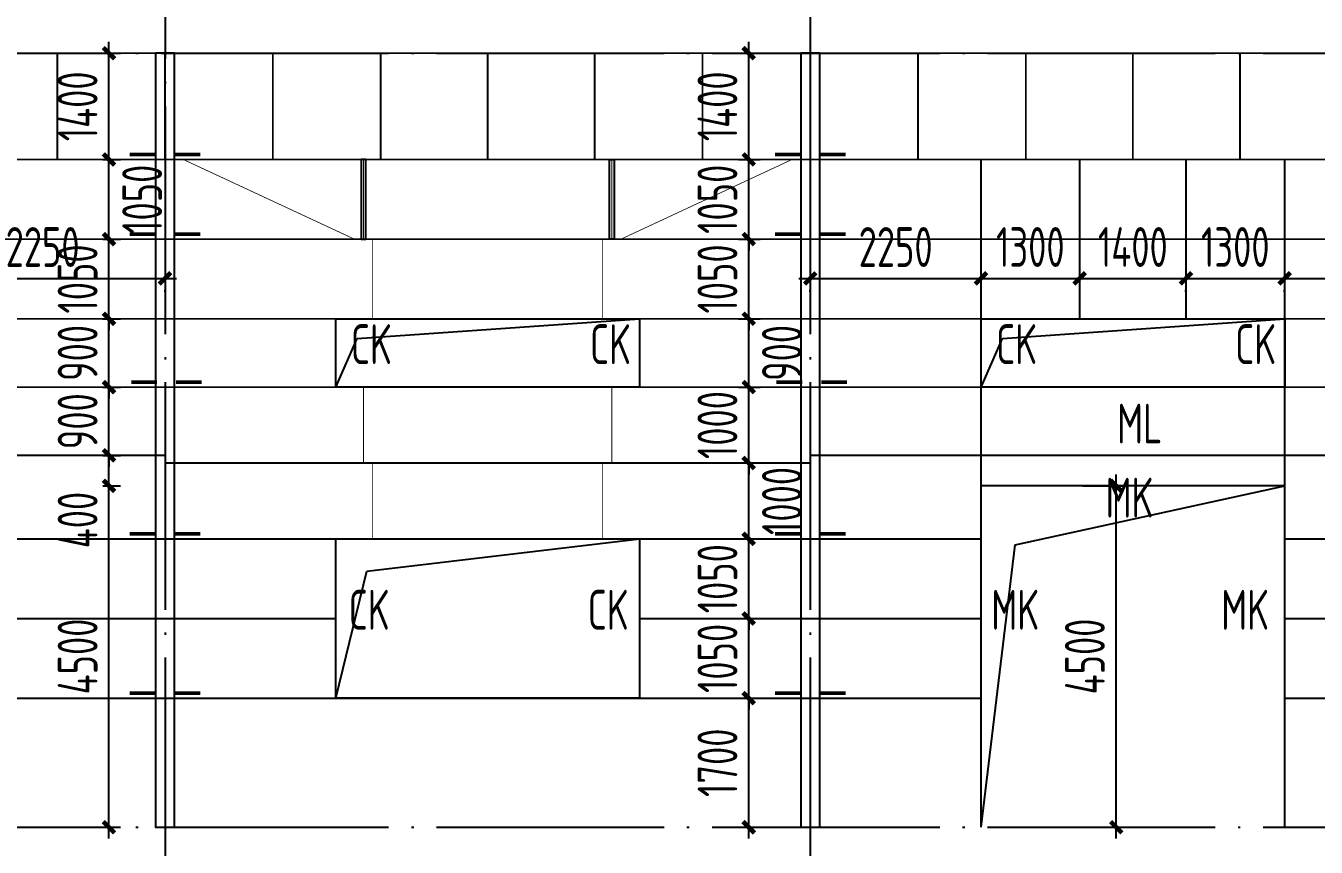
# Model space of a CAD drawing. Extents: x 753177 to 2169292, y -530934 to -273477.
# Drawn here: x 1768160 to 1785160, y -427020 to -416196 of the extents above; entities that cross this region are included whole.
import ezdxf
from ezdxf.enums import TextEntityAlignment as Align

# ---------------------------------------------------------------- set-up
doc = ezdxf.new("R2010")
doc.units = 0
doc.header["$LTSCALE"] = 1500
doc.header["$MEASUREMENT"] = 0
doc.linetypes.add('DOTE', pattern=[2.42, 2, -0.2, 0.02, -0.2])
doc.layers.get('Defpoints').update_dxf_attribs({"color": 252})
for name, color, linetype in [('AXIS', 3, 'Continuous'), ('BOLT', 252, 'Continuous'), ('DIM', 3, 'Continuous'), ('THIN', 7, 'Continuous'), ('WINDOW', 4, 'Continuous')]:
    doc.layers.add(name, color=color, linetype=linetype)
doc.styles.add('TSSD_Dimension', font='Tssdeng.shx', dxfattribs={"width": 0.7, "bigfont": 'hztxt.shx'})
doc.styles.add('TSSD_Label', font='Tssdeng.shx', dxfattribs={"width": 0.7, "bigfont": 'hztxt.shx'})
doc.dimstyles.new('TSSD_150_150', dxfattribs={"dimtxt": 525, "dimasz": 150, "dimexe": 150, "dimexo": 375, "dimgap": 150, "dimtad": 1, "dimdec": 0, "dimzin": 0, "dimdsep": 46, "dimtxsty": 'TSSD_Dimension', "dimblk": 'ARCHTICK', "dimblk1": 'ARCHTICK', "dimblk2": 'ARCHTICK', "dimcen": 0, "dimdle": 150, "dimclrt": 7, "dimadec": 0, "dimazin": 0, "dimtfac": 1, "dimtdec": 0, "dimtix": 1, "dimtmove": 2, "dimatfit": 3, "dimfxl": 0, "dimtolj": 1, "dimtzin": 0, "dimarcsym": 0})

# ---------------------------------------------------------------- blocks, each defined once
blk = doc.blocks.new('_ArchTick')
at = {"color": 0, "linetype": 'ByBlock', "const_width": 0.4}
blk.add_lwpolyline([(-0.5, -0.5), (0.5, 0.5)], dxfattribs=at)
blk = doc.blocks.new('*D793')
at = {"layer": 'Defpoints', "color": 0, "transparency": 16777216}
for p in [(1710495, -426757), (1820995, -426757), (1820995, -433030)]:
    blk.add_point(p, dxfattribs=at)
at = {"layer": 'DIM', "color": 0, "lineweight": -2, "transparency": 16777216}
for p, q in [((1710495, -427132), (1710495, -433180)), ((1820995, -427132), (1820995, -433180)), ((1710345, -433030), (1821145, -433030))]:
    blk.add_line(p, q, dxfattribs=at)
at = {"layer": 'DIM', "color": 0, "lineweight": -2, "transparency": 16777216, "xscale": 150, "yscale": 150, "zscale": 150, "rotation": 180}
blk.add_blockref('_ArchTick', (1710495, -433030), dxfattribs=at)
at = {"layer": 'DIM', "color": 0, "lineweight": -2, "transparency": 16777216, "xscale": 150, "yscale": 150, "zscale": 150}
blk.add_blockref('_ArchTick', (1820995, -433030), dxfattribs=at)
at = {"layer": 'DIM', "color": 7, "transparency": 16777216, "insert": (1765745, -432618), "char_height": 525, "attachment_point": 5, "style": 'TSSD_Dimension'}
blk.add_mtext('\\A1;110500', dxfattribs=at)
blk = doc.blocks.new('*D846')
at = {"layer": 'Defpoints', "color": 0, "transparency": 16777216}
for p in [(1768802, -422257), (1769256, -422257), (1768802, -426757)]:
    blk.add_point(p, dxfattribs=at)
at = {"layer": 'DIM', "color": 0, "lineweight": -2, "transparency": 16777216}
for p, q in [((1769256, -426907), (1769256, -422107)), ((1769177, -422257), (1769406, -422257)), ((1769177, -426757), (1769406, -426757))]:
    blk.add_line(p, q, dxfattribs=at)
at = {"layer": 'DIM', "color": 0, "lineweight": -2, "transparency": 16777216, "xscale": 150, "yscale": 150, "zscale": 150}
for p, rotation in [((1769256, -422257), 90), ((1769256, -426757), 270)]:
    blk.add_blockref('_ArchTick', p, dxfattribs=dict(at, rotation=rotation))
at = {"layer": 'DIM', "color": 7, "transparency": 16777216, "insert": (1768843, -424507), "char_height": 525, "attachment_point": 5, "rotation": 90, "style": 'TSSD_Dimension'}
blk.add_mtext('\\A1;4500', dxfattribs=at)
blk = doc.blocks.new('*D847')
at = {"layer": 'Defpoints', "color": 0, "transparency": 16777216}
for p in [(1768802, -421857), (1769256, -421857), (1768802, -422257)]:
    blk.add_point(p, dxfattribs=at)
at = {"layer": 'DIM', "color": 0, "lineweight": -2, "transparency": 16777216}
for p, q in [((1769256, -422407), (1769256, -421707)), ((1769177, -421857), (1769406, -421857)), ((1769177, -422257), (1769406, -422257))]:
    blk.add_line(p, q, dxfattribs=at)
at = {"layer": 'DIM', "color": 0, "lineweight": -2, "transparency": 16777216, "xscale": 150, "yscale": 150, "zscale": 150}
for p, rotation in [((1769256, -421857), 90), ((1769256, -422257), 270)]:
    blk.add_blockref('_ArchTick', p, dxfattribs=dict(at, rotation=rotation))
at = {"layer": 'DIM', "color": 7, "transparency": 16777216, "insert": (1768843, -422709), "char_height": 525, "attachment_point": 5, "rotation": 90, "style": 'TSSD_Dimension'}
blk.add_mtext('\\A1;400', dxfattribs=at)
blk = doc.blocks.new('*D848')
at = {"layer": 'Defpoints', "color": 0, "transparency": 16777216}
for p in [(1768802, -420957), (1769256, -420957), (1768802, -421857)]:
    blk.add_point(p, dxfattribs=at)
at = {"layer": 'DIM', "color": 0, "lineweight": -2, "transparency": 16777216}
for p, q in [((1769256, -420957), (1769256, -420807)), ((1769177, -420957), (1769406, -420957)), ((1769256, -421857), (1769256, -420957)), ((1769177, -421857), (1769406, -421857)), ((1769256, -421857), (1769256, -422007))]:
    blk.add_line(p, q, dxfattribs=at)
at = {"layer": 'DIM', "color": 0, "lineweight": -2, "transparency": 16777216, "xscale": 150, "yscale": 150, "zscale": 150}
for p, rotation in [((1769256, -420957), 270), ((1769256, -421857), 90)]:
    blk.add_blockref('_ArchTick', p, dxfattribs=dict(at, rotation=rotation))
at = {"layer": 'DIM', "color": 7, "transparency": 16777216, "insert": (1768843, -421407), "char_height": 525, "attachment_point": 5, "rotation": 90, "style": 'TSSD_Dimension'}
blk.add_mtext('\\A1;900', dxfattribs=at)
blk = doc.blocks.new('*D849')
at = {"layer": 'Defpoints', "color": 0, "transparency": 16777216}
for p in [(1768802, -420057), (1769256, -420057), (1768802, -420957)]:
    blk.add_point(p, dxfattribs=at)
at = {"layer": 'DIM', "color": 0, "lineweight": -2, "transparency": 16777216}
for p, q in [((1769177, -420057), (1769406, -420057)), ((1769256, -420057), (1769256, -419907)), ((1769256, -420957), (1769256, -420057)), ((1769177, -420957), (1769406, -420957)), ((1769256, -420957), (1769256, -421107))]:
    blk.add_line(p, q, dxfattribs=at)
at = {"layer": 'DIM', "color": 0, "lineweight": -2, "transparency": 16777216, "xscale": 150, "yscale": 150, "zscale": 150}
for p, rotation in [((1769256, -420057), 270), ((1769256, -420957), 90)]:
    blk.add_blockref('_ArchTick', p, dxfattribs=dict(at, rotation=rotation))
at = {"layer": 'DIM', "color": 7, "transparency": 16777216, "insert": (1768843, -420507), "char_height": 525, "attachment_point": 5, "rotation": 90, "style": 'TSSD_Dimension'}
blk.add_mtext('\\A1;900', dxfattribs=at)
blk = doc.blocks.new('*D850')
at = {"layer": 'Defpoints', "color": 0, "transparency": 16777216}
for p in [(1768802, -419007), (1769256, -419007), (1768802, -420057)]:
    blk.add_point(p, dxfattribs=at)
at = {"layer": 'DIM', "color": 0, "lineweight": -2, "transparency": 16777216}
for p, q in [((1769256, -419007), (1769256, -418857)), ((1769177, -419007), (1769406, -419007)), ((1769256, -420057), (1769256, -419007)), ((1769177, -420057), (1769406, -420057)), ((1769256, -420057), (1769256, -420207))]:
    blk.add_line(p, q, dxfattribs=at)
at = {"layer": 'DIM', "color": 0, "lineweight": -2, "transparency": 16777216, "xscale": 150, "yscale": 150, "zscale": 150}
for p, rotation in [((1769256, -419007), 270), ((1769256, -420057), 90)]:
    blk.add_blockref('_ArchTick', p, dxfattribs=dict(at, rotation=rotation))
at = {"layer": 'DIM', "color": 7, "transparency": 16777216, "insert": (1768843, -419532), "char_height": 525, "attachment_point": 5, "rotation": 90, "style": 'TSSD_Dimension'}
blk.add_mtext('\\A1;1050', dxfattribs=at)
blk = doc.blocks.new('*D851')
at = {"layer": 'Defpoints', "color": 0, "transparency": 16777216}
for p in [(1768802, -417957), (1769256, -417957), (1768802, -419007)]:
    blk.add_point(p, dxfattribs=at)
at = {"layer": 'DIM', "color": 0, "lineweight": -2, "transparency": 16777216}
for p, q in [((1769256, -419157), (1769256, -417807)), ((1769177, -417957), (1769406, -417957)), ((1769177, -419007), (1769406, -419007))]:
    blk.add_line(p, q, dxfattribs=at)
at = {"layer": 'DIM', "color": 0, "lineweight": -2, "transparency": 16777216, "xscale": 150, "yscale": 150, "zscale": 150}
for p, rotation in [((1769256, -417957), 90), ((1769256, -419007), 270)]:
    blk.add_blockref('_ArchTick', p, dxfattribs=dict(at, rotation=rotation))
at = {"layer": 'DIM', "color": 7, "transparency": 16777216, "insert": (1769693, -418482), "char_height": 525, "attachment_point": 5, "rotation": 90, "style": 'TSSD_Dimension'}
blk.add_mtext('\\A1;1050', dxfattribs=at)
blk = doc.blocks.new('*D852')
at = {"layer": 'Defpoints', "color": 0, "transparency": 16777216}
for p in [(1768802, -416557), (1769256, -416557), (1768802, -417957)]:
    blk.add_point(p, dxfattribs=at)
at = {"layer": 'DIM', "color": 0, "lineweight": -2, "transparency": 16777216}
for p, q in [((1769256, -418107), (1769256, -416407)), ((1769177, -416557), (1769406, -416557)), ((1769177, -417957), (1769406, -417957))]:
    blk.add_line(p, q, dxfattribs=at)
at = {"layer": 'DIM', "color": 0, "lineweight": -2, "transparency": 16777216, "xscale": 150, "yscale": 150, "zscale": 150}
for p, rotation in [((1769256, -416557), 90), ((1769256, -417957), 270)]:
    blk.add_blockref('_ArchTick', p, dxfattribs=dict(at, rotation=rotation))
at = {"layer": 'DIM', "color": 7, "transparency": 16777216, "insert": (1768843, -417257), "char_height": 525, "attachment_point": 5, "rotation": 90, "style": 'TSSD_Dimension'}
blk.add_mtext('\\A1;1400', dxfattribs=at)
blk = doc.blocks.new('*D853')
at = {"layer": 'Defpoints', "color": 0, "transparency": 16777216}
for p in [(1777175, -425057), (1777684, -425057), (1777175, -426757)]:
    blk.add_point(p, dxfattribs=at)
at = {"layer": 'DIM', "color": 0, "lineweight": -2, "transparency": 16777216}
for p, q in [((1777684, -426907), (1777684, -424907)), ((1777550, -425057), (1777834, -425057)), ((1777550, -426757), (1777834, -426757))]:
    blk.add_line(p, q, dxfattribs=at)
at = {"layer": 'DIM', "color": 0, "lineweight": -2, "transparency": 16777216, "xscale": 150, "yscale": 150, "zscale": 150}
for p, rotation in [((1777684, -425057), 90), ((1777684, -426757), 270)]:
    blk.add_blockref('_ArchTick', p, dxfattribs=dict(at, rotation=rotation))
at = {"layer": 'DIM', "color": 7, "transparency": 16777216, "insert": (1777272, -425907), "char_height": 525, "attachment_point": 5, "rotation": 90, "style": 'TSSD_Dimension'}
blk.add_mtext('\\A1;1700', dxfattribs=at)
blk = doc.blocks.new('*D854')
at = {"layer": 'Defpoints', "color": 0, "transparency": 16777216}
for p in [(1777175, -424007), (1777684, -424007), (1777175, -425057)]:
    blk.add_point(p, dxfattribs=at)
at = {"layer": 'DIM', "color": 0, "lineweight": -2, "transparency": 16777216}
for p, q in [((1777684, -424007), (1777684, -423857)), ((1777550, -424007), (1777834, -424007)), ((1777684, -425057), (1777684, -424007)), ((1777550, -425057), (1777834, -425057)), ((1777684, -425057), (1777684, -425207))]:
    blk.add_line(p, q, dxfattribs=at)
at = {"layer": 'DIM', "color": 0, "lineweight": -2, "transparency": 16777216, "xscale": 150, "yscale": 150, "zscale": 150}
for p, rotation in [((1777684, -424007), 270), ((1777684, -425057), 90)]:
    blk.add_blockref('_ArchTick', p, dxfattribs=dict(at, rotation=rotation))
at = {"layer": 'DIM', "color": 7, "transparency": 16777216, "insert": (1777272, -424532), "char_height": 525, "attachment_point": 5, "rotation": 90, "style": 'TSSD_Dimension'}
blk.add_mtext('\\A1;1050', dxfattribs=at)
blk = doc.blocks.new('*D855')
at = {"layer": 'Defpoints', "color": 0, "transparency": 16777216}
for p in [(1777175, -422957), (1777684, -422957), (1777175, -424007)]:
    blk.add_point(p, dxfattribs=at)
at = {"layer": 'DIM', "color": 0, "lineweight": -2, "transparency": 16777216}
for p, q in [((1777550, -422957), (1777834, -422957)), ((1777684, -422957), (1777684, -422807)), ((1777684, -424007), (1777684, -422957)), ((1777550, -424007), (1777834, -424007)), ((1777684, -424007), (1777684, -424157))]:
    blk.add_line(p, q, dxfattribs=at)
at = {"layer": 'DIM', "color": 0, "lineweight": -2, "transparency": 16777216, "xscale": 150, "yscale": 150, "zscale": 150}
for p, rotation in [((1777684, -422957), 270), ((1777684, -424007), 90)]:
    blk.add_blockref('_ArchTick', p, dxfattribs=dict(at, rotation=rotation))
at = {"layer": 'DIM', "color": 7, "transparency": 16777216, "insert": (1777272, -423482), "char_height": 525, "attachment_point": 5, "rotation": 90, "style": 'TSSD_Dimension'}
blk.add_mtext('\\A1;1050', dxfattribs=at)
blk = doc.blocks.new('*D856')
at = {"layer": 'Defpoints', "color": 0, "transparency": 16777216}
for p in [(1777175, -421957), (1777684, -421957), (1777175, -422957)]:
    blk.add_point(p, dxfattribs=at)
at = {"layer": 'DIM', "color": 0, "lineweight": -2, "transparency": 16777216}
for p, q in [((1777684, -423107), (1777684, -421807)), ((1777550, -421957), (1777834, -421957)), ((1777550, -422957), (1777834, -422957))]:
    blk.add_line(p, q, dxfattribs=at)
at = {"layer": 'DIM', "color": 0, "lineweight": -2, "transparency": 16777216, "xscale": 150, "yscale": 150, "zscale": 150}
for p, rotation in [((1777684, -421957), 90), ((1777684, -422957), 270)]:
    blk.add_blockref('_ArchTick', p, dxfattribs=dict(at, rotation=rotation))
at = {"layer": 'DIM', "color": 7, "transparency": 16777216, "insert": (1778122, -422457), "char_height": 525, "attachment_point": 5, "rotation": 90, "style": 'TSSD_Dimension'}
blk.add_mtext('\\A1;1000', dxfattribs=at)
blk = doc.blocks.new('*D857')
at = {"layer": 'Defpoints', "color": 0, "transparency": 16777216}
for p in [(1777175, -420957), (1777684, -420957), (1777175, -421957)]:
    blk.add_point(p, dxfattribs=at)
at = {"layer": 'DIM', "color": 0, "lineweight": -2, "transparency": 16777216}
for p, q in [((1777684, -420957), (1777684, -420807)), ((1777550, -420957), (1777834, -420957)), ((1777684, -421957), (1777684, -420957)), ((1777550, -421957), (1777834, -421957)), ((1777684, -421957), (1777684, -422107))]:
    blk.add_line(p, q, dxfattribs=at)
at = {"layer": 'DIM', "color": 0, "lineweight": -2, "transparency": 16777216, "xscale": 150, "yscale": 150, "zscale": 150}
for p, rotation in [((1777684, -420957), 270), ((1777684, -421957), 90)]:
    blk.add_blockref('_ArchTick', p, dxfattribs=dict(at, rotation=rotation))
at = {"layer": 'DIM', "color": 7, "transparency": 16777216, "insert": (1777272, -421457), "char_height": 525, "attachment_point": 5, "rotation": 90, "style": 'TSSD_Dimension'}
blk.add_mtext('\\A1;1000', dxfattribs=at)
blk = doc.blocks.new('*D858')
at = {"layer": 'Defpoints', "color": 0, "transparency": 16777216}
for p in [(1777175, -420057), (1777684, -420057), (1777175, -420957)]:
    blk.add_point(p, dxfattribs=at)
at = {"layer": 'DIM', "color": 0, "lineweight": -2, "transparency": 16777216}
for p, q in [((1777550, -420057), (1777834, -420057)), ((1777684, -421107), (1777684, -419907)), ((1777550, -420957), (1777834, -420957))]:
    blk.add_line(p, q, dxfattribs=at)
at = {"layer": 'DIM', "color": 0, "lineweight": -2, "transparency": 16777216, "xscale": 150, "yscale": 150, "zscale": 150}
for p, rotation in [((1777684, -420057), 90), ((1777684, -420957), 270)]:
    blk.add_blockref('_ArchTick', p, dxfattribs=dict(at, rotation=rotation))
at = {"layer": 'DIM', "color": 7, "transparency": 16777216, "insert": (1778122, -420507), "char_height": 525, "attachment_point": 5, "rotation": 90, "style": 'TSSD_Dimension'}
blk.add_mtext('\\A1;900', dxfattribs=at)
blk = doc.blocks.new('*D859')
at = {"layer": 'Defpoints', "color": 0, "transparency": 16777216}
for p in [(1777175, -419007), (1777684, -419007), (1777175, -420057)]:
    blk.add_point(p, dxfattribs=at)
at = {"layer": 'DIM', "color": 0, "lineweight": -2, "transparency": 16777216}
for p, q in [((1777684, -419007), (1777684, -418857)), ((1777550, -419007), (1777834, -419007)), ((1777684, -420057), (1777684, -419007)), ((1777550, -420057), (1777834, -420057)), ((1777684, -420057), (1777684, -420207))]:
    blk.add_line(p, q, dxfattribs=at)
at = {"layer": 'DIM', "color": 0, "lineweight": -2, "transparency": 16777216, "xscale": 150, "yscale": 150, "zscale": 150}
for p, rotation in [((1777684, -419007), 270), ((1777684, -420057), 90)]:
    blk.add_blockref('_ArchTick', p, dxfattribs=dict(at, rotation=rotation))
at = {"layer": 'DIM', "color": 7, "transparency": 16777216, "insert": (1777272, -419532), "char_height": 525, "attachment_point": 5, "rotation": 90, "style": 'TSSD_Dimension'}
blk.add_mtext('\\A1;1050', dxfattribs=at)
blk = doc.blocks.new('*D860')
at = {"layer": 'Defpoints', "color": 0, "transparency": 16777216}
for p in [(1777175, -417957), (1777684, -417957), (1777175, -419007)]:
    blk.add_point(p, dxfattribs=at)
at = {"layer": 'DIM', "color": 0, "lineweight": -2, "transparency": 16777216}
for p, q in [((1777684, -417957), (1777684, -417807)), ((1777550, -417957), (1777834, -417957)), ((1777684, -419007), (1777684, -417957)), ((1777550, -419007), (1777834, -419007)), ((1777684, -419007), (1777684, -419157))]:
    blk.add_line(p, q, dxfattribs=at)
at = {"layer": 'DIM', "color": 0, "lineweight": -2, "transparency": 16777216, "xscale": 150, "yscale": 150, "zscale": 150}
for p, rotation in [((1777684, -417957), 270), ((1777684, -419007), 90)]:
    blk.add_blockref('_ArchTick', p, dxfattribs=dict(at, rotation=rotation))
at = {"layer": 'DIM', "color": 7, "transparency": 16777216, "insert": (1777272, -418482), "char_height": 525, "attachment_point": 5, "rotation": 90, "style": 'TSSD_Dimension'}
blk.add_mtext('\\A1;1050', dxfattribs=at)
blk = doc.blocks.new('*D861')
at = {"layer": 'Defpoints', "color": 0, "transparency": 16777216}
for p in [(1777175, -416557), (1777684, -416557), (1777175, -417957)]:
    blk.add_point(p, dxfattribs=at)
at = {"layer": 'DIM', "color": 0, "lineweight": -2, "transparency": 16777216}
for p, q in [((1777684, -418107), (1777684, -416407)), ((1777550, -416557), (1777834, -416557)), ((1777550, -417957), (1777834, -417957))]:
    blk.add_line(p, q, dxfattribs=at)
at = {"layer": 'DIM', "color": 0, "lineweight": -2, "transparency": 16777216, "xscale": 150, "yscale": 150, "zscale": 150}
for p, rotation in [((1777684, -416557), 90), ((1777684, -417957), 270)]:
    blk.add_blockref('_ArchTick', p, dxfattribs=dict(at, rotation=rotation))
at = {"layer": 'DIM', "color": 7, "transparency": 16777216, "insert": (1777272, -417257), "char_height": 525, "attachment_point": 5, "rotation": 90, "style": 'TSSD_Dimension'}
blk.add_mtext('\\A1;1400', dxfattribs=at)
blk = doc.blocks.new('*D949')
at = {"layer": 'Defpoints', "color": 0, "transparency": 16777216}
for p in [(1767745, -419327), (1769995, -419327), (1769995, -419524)]:
    blk.add_point(p, dxfattribs=at)
at = {"layer": 'DIM', "color": 0, "lineweight": -2, "transparency": 16777216}
for p, q in [((1767595, -419524), (1770145, -419524)), ((1767745, -419702), (1767745, -419674)), ((1769995, -419702), (1769995, -419674))]:
    blk.add_line(p, q, dxfattribs=at)
at = {"layer": 'DIM', "color": 0, "lineweight": -2, "transparency": 16777216, "xscale": 150, "yscale": 150, "zscale": 150, "rotation": 180}
blk.add_blockref('_ArchTick', (1767745, -419524), dxfattribs=at)
at = {"layer": 'DIM', "color": 0, "lineweight": -2, "transparency": 16777216, "xscale": 150, "yscale": 150, "zscale": 150}
blk.add_blockref('_ArchTick', (1769995, -419524), dxfattribs=at)
at = {"layer": 'DIM', "color": 7, "transparency": 16777216, "insert": (1768382, -419111), "char_height": 525, "attachment_point": 5, "style": 'TSSD_Dimension'}
blk.add_mtext('\\A1;2250', dxfattribs=at)
blk = doc.blocks.new('*D955')
at = {"layer": 'Defpoints', "color": 0, "transparency": 16777216}
for p in [(1778495, -419327), (1780745, -419327), (1780745, -419524)]:
    blk.add_point(p, dxfattribs=at)
at = {"layer": 'DIM', "color": 0, "lineweight": -2, "transparency": 16777216}
for p, q in [((1778345, -419524), (1780895, -419524)), ((1778495, -419702), (1778495, -419674)), ((1780745, -419702), (1780745, -419674))]:
    blk.add_line(p, q, dxfattribs=at)
at = {"layer": 'DIM', "color": 0, "lineweight": -2, "transparency": 16777216, "xscale": 150, "yscale": 150, "zscale": 150, "rotation": 180}
blk.add_blockref('_ArchTick', (1778495, -419524), dxfattribs=at)
at = {"layer": 'DIM', "color": 0, "lineweight": -2, "transparency": 16777216, "xscale": 150, "yscale": 150, "zscale": 150}
blk.add_blockref('_ArchTick', (1780745, -419524), dxfattribs=at)
at = {"layer": 'DIM', "color": 7, "transparency": 16777216, "insert": (1779620, -419111), "char_height": 525, "attachment_point": 5, "style": 'TSSD_Dimension'}
blk.add_mtext('\\A1;2250', dxfattribs=at)
blk = doc.blocks.new('*D956')
at = {"layer": 'Defpoints', "color": 0, "transparency": 16777216}
for p in [(1780745, -419327), (1782045, -419327), (1782045, -419524)]:
    blk.add_point(p, dxfattribs=at)
at = {"layer": 'DIM', "color": 0, "lineweight": -2, "transparency": 16777216}
for p, q in [((1780595, -419524), (1782195, -419524)), ((1780745, -419702), (1780745, -419674)), ((1782045, -419702), (1782045, -419674))]:
    blk.add_line(p, q, dxfattribs=at)
at = {"layer": 'DIM', "color": 0, "lineweight": -2, "transparency": 16777216, "xscale": 150, "yscale": 150, "zscale": 150, "rotation": 180}
blk.add_blockref('_ArchTick', (1780745, -419524), dxfattribs=at)
at = {"layer": 'DIM', "color": 0, "lineweight": -2, "transparency": 16777216, "xscale": 150, "yscale": 150, "zscale": 150}
blk.add_blockref('_ArchTick', (1782045, -419524), dxfattribs=at)
at = {"layer": 'DIM', "color": 7, "transparency": 16777216, "insert": (1781395, -419111), "char_height": 525, "attachment_point": 5, "style": 'TSSD_Dimension'}
blk.add_mtext('\\A1;1300', dxfattribs=at)
blk = doc.blocks.new('*D957')
at = {"layer": 'Defpoints', "color": 0, "transparency": 16777216}
for p in [(1782045, -419327), (1783445, -419327), (1783445, -419524)]:
    blk.add_point(p, dxfattribs=at)
at = {"layer": 'DIM', "color": 0, "lineweight": -2, "transparency": 16777216}
for p, q in [((1781895, -419524), (1783595, -419524)), ((1782045, -419702), (1782045, -419674)), ((1783445, -419702), (1783445, -419674))]:
    blk.add_line(p, q, dxfattribs=at)
at = {"layer": 'DIM', "color": 0, "lineweight": -2, "transparency": 16777216, "xscale": 150, "yscale": 150, "zscale": 150, "rotation": 180}
blk.add_blockref('_ArchTick', (1782045, -419524), dxfattribs=at)
at = {"layer": 'DIM', "color": 0, "lineweight": -2, "transparency": 16777216, "xscale": 150, "yscale": 150, "zscale": 150}
blk.add_blockref('_ArchTick', (1783445, -419524), dxfattribs=at)
at = {"layer": 'DIM', "color": 7, "transparency": 16777216, "insert": (1782745, -419111), "char_height": 525, "attachment_point": 5, "style": 'TSSD_Dimension'}
blk.add_mtext('\\A1;1400', dxfattribs=at)
blk = doc.blocks.new('*D958')
at = {"layer": 'Defpoints', "color": 0, "transparency": 16777216}
for p in [(1783445, -419327), (1784745, -419327), (1784745, -419524)]:
    blk.add_point(p, dxfattribs=at)
at = {"layer": 'DIM', "color": 0, "lineweight": -2, "transparency": 16777216}
for p, q in [((1783295, -419524), (1784895, -419524)), ((1783445, -419702), (1783445, -419674)), ((1784745, -419702), (1784745, -419674))]:
    blk.add_line(p, q, dxfattribs=at)
at = {"layer": 'DIM', "color": 0, "lineweight": -2, "transparency": 16777216, "xscale": 150, "yscale": 150, "zscale": 150, "rotation": 180}
blk.add_blockref('_ArchTick', (1783445, -419524), dxfattribs=at)
at = {"layer": 'DIM', "color": 0, "lineweight": -2, "transparency": 16777216, "xscale": 150, "yscale": 150, "zscale": 150}
blk.add_blockref('_ArchTick', (1784745, -419524), dxfattribs=at)
at = {"layer": 'DIM', "color": 7, "transparency": 16777216, "insert": (1784095, -419111), "char_height": 525, "attachment_point": 5, "style": 'TSSD_Dimension'}
blk.add_mtext('\\A1;1300', dxfattribs=at)
blk = doc.blocks.new('*D959')
at = {"layer": 'Defpoints', "color": 0, "transparency": 16777216}
for p in [(1784745, -419327), (1786995, -419327), (1786995, -419524)]:
    blk.add_point(p, dxfattribs=at)
at = {"layer": 'DIM', "color": 0, "lineweight": -2, "transparency": 16777216}
for p, q in [((1784595, -419524), (1787145, -419524)), ((1784745, -419702), (1784745, -419674)), ((1786995, -419702), (1786995, -419674))]:
    blk.add_line(p, q, dxfattribs=at)
at = {"layer": 'DIM', "color": 0, "lineweight": -2, "transparency": 16777216, "xscale": 150, "yscale": 150, "zscale": 150, "rotation": 180}
blk.add_blockref('_ArchTick', (1784745, -419524), dxfattribs=at)
at = {"layer": 'DIM', "color": 0, "lineweight": -2, "transparency": 16777216, "xscale": 150, "yscale": 150, "zscale": 150}
blk.add_blockref('_ArchTick', (1786995, -419524), dxfattribs=at)
at = {"layer": 'DIM', "color": 7, "transparency": 16777216, "insert": (1785870, -419111), "char_height": 525, "attachment_point": 5, "style": 'TSSD_Dimension'}
blk.add_mtext('\\A1;2250', dxfattribs=at)
blk = doc.blocks.new('*D965')
at = {"layer": 'Defpoints', "color": 0, "transparency": 16777216}
for p in [(1781713, -422257), (1782525, -422257), (1781713, -426757)]:
    blk.add_point(p, dxfattribs=at)
at = {"layer": 'DIM', "color": 0, "lineweight": -2, "transparency": 16777216}
for p, q in [((1782525, -426907), (1782525, -422107)), ((1782088, -422257), (1782675, -422257)), ((1782088, -426757), (1782675, -426757))]:
    blk.add_line(p, q, dxfattribs=at)
at = {"layer": 'DIM', "color": 0, "lineweight": -2, "transparency": 16777216, "xscale": 150, "yscale": 150, "zscale": 150}
for p, rotation in [((1782525, -422257), 90), ((1782525, -426757), 270)]:
    blk.add_blockref('_ArchTick', p, dxfattribs=dict(at, rotation=rotation))
at = {"layer": 'DIM', "color": 7, "transparency": 16777216, "insert": (1782113, -424507), "char_height": 525, "attachment_point": 5, "rotation": 90, "style": 'TSSD_Dimension'}
blk.add_mtext('\\A1;4500', dxfattribs=at)

msp = doc.modelspace()

# ---------------------------------------------------------------- linework, layer by layer
at = {"color": 2, "linetype": 'ByBlock'}
for points, const_width in [([(1710195.3, -416557.3), (1821295.3, -416557.3)], 25), ([(1710195.3, -417957.3), (1821295.3, -417957.3)], 25), ([(1770234.4, -417957.3), (1772489.4, -419007.3)], 10), ([(1772609.4, -417957.3), (1772609.4, -419007.3)], 10), ([(1775881.3, -417957.3), (1775881.3, -419007.3)], 10), ([(1778256.3, -417957.3), (1776001.3, -419007.3)], 10), ([(1733745.3, -419007.3), (1821295.3, -419007.3)], 25), ([(1769995.3, -419007.3), (1780745.3, -419007.3)], 25), ([(1772729.4, -419007.3), (1772729.4, -420057.3)], 10), ([(1775761.3, -419007.3), (1775761.3, -420057.3)], 10), ([(1718995.3, -420057.3), (1821295.3, -420057.3)], 25), ([(1718995.3, -420957.3), (1821295.3, -420957.3)], 25), ([(1772609.4, -420957.3), (1772609.4, -421957.3)], 10), ([(1775881.3, -420957.3), (1775881.3, -421957.3)], 10), ([(1769995.3, -421957.3), (1778495.3, -421957.3)], 25), ([(1772729.4, -421957.3), (1772729.4, -422957.3)], 10), ([(1775761.3, -421957.3), (1775761.3, -422957.3)], 10), ([(1767745.3, -422957.3), (1780745.3, -422957.3)], 25), ([(1784745.3, -422957.3), (1797745.3, -422957.3)], 25), ([(1767745.3, -424007.3), (1772245.3, -424007.3)], 25), ([(1776245.3, -424007.3), (1780745.3, -424007.3)], 25), ([(1784745.3, -424007.3), (1789245.3, -424007.3)], 25), ([(1767745.3, -425057.3), (1780745.3, -425057.3)], 25), ([(1784745.3, -425057.3), (1797745.3, -425057.3)], 25)]:
    msp.add_lwpolyline(points, dxfattribs=dict(at, const_width=const_width))
at = {"color": 4, "linetype": 'ByBlock'}
for points in [[(1770120.3, -416557.3), (1769870.3, -416557.3), (1769870.3, -426757.3), (1770120.3, -426757.3)], [(1778620.3, -416557.3), (1778370.3, -416557.3), (1778370.3, -426757.3), (1778620.3, -426757.3)]]:
    msp.add_lwpolyline(points, close=True, dxfattribs=at)
at = {"color": 2, "linetype": 'ByBlock'}
for points in [[(1772639.4, -419007.3), (1772639.4, -417957.3), (1772579.4, -417957.3), (1772579.4, -419007.3)], [(1775851.3, -419007.3), (1775851.3, -417957.3), (1775911.3, -417957.3), (1775911.3, -419007.3)]]:
    msp.add_lwpolyline(points, close=True, dxfattribs=at)
at = {"layer": 'AXIS', "color": 252, "linetype": 'DOTE'}
for p, q in [((1769995.3, -413631.5), (1769995.3, -427905)), ((1778495.3, -413631.5), (1778495.3, -427905))]:
    msp.add_line(p, q, dxfattribs=at)
at = {"layer": 'AXIS', "color": 253, "linetype": 'DOTE'}
for p, q in [((1708230.6, -416557.3), (1821802.2, -416557.3)), ((1708230.6, -426757.3), (1821802.2, -426757.3))]:
    msp.add_line(p, q, dxfattribs=at)
at = {"layer": 'BOLT', "color": 2}
for p, q in [((1772527.6, -420318.6), (1776245.3, -420057.3)), ((1781027.6, -420318.6), (1784745.3, -420057.3)), ((1772245.3, -420957.3), (1772527.6, -420318.6)), ((1780745.3, -420957.3), (1781027.6, -420318.6)), ((1772652.3, -423381.1), (1776245.3, -422957.3)), ((1772245.3, -425057.3), (1772652.3, -423381.1))]:
    msp.add_line(p, q, dxfattribs=at)
at = {"layer": 'BOLT'}
for p, q in [((1781194.6, -423036.9), (1784745.3, -422257.3)), ((1780745.3, -426757.3), (1781194.6, -423036.9))]:
    msp.add_line(p, q, dxfattribs=at)
at = {"layer": 'BOLT', "color": 2, "const_width": 25}
for points in [[(1768575.3, -417957.3), (1768575.3, -416557.3)], [(1769995.3, -417957.3), (1769995.3, -416557.3)], [(1771415.3, -417957.3), (1771415.3, -416557.3)], [(1772835.3, -417957.3), (1772835.3, -416557.3)], [(1774245.3, -417957.3), (1774245.3, -416557.3)], [(1775655.3, -417957.3), (1775655.3, -416557.3)], [(1777075.3, -417957.3), (1777075.3, -416557.3)], [(1778495.3, -417957.3), (1778495.3, -416557.3)], [(1779915.3, -417957.3), (1779915.3, -416557.3)], [(1781335.3, -417957.3), (1781335.3, -416557.3)], [(1782745.3, -417957.3), (1782745.3, -416557.3)], [(1784155.3, -417957.3), (1784155.3, -416557.3)], [(1780745.3, -426757.3), (1780745.3, -417957.3)], [(1782045.3, -420057.3), (1782045.3, -417957.3)], [(1783445.3, -420057.3), (1783445.3, -417957.3)], [(1784745.3, -426757.3), (1784745.3, -417957.3)], [(1761495.3, -421857.3), (1769995.3, -421857.3)], [(1778495.3, -421857.3), (1786995.3, -421857.3)], [(1780745.3, -422257.3), (1784745.3, -422257.3)]]:
    msp.add_lwpolyline(points, dxfattribs=at)
at = {"layer": 'BOLT', "color": 2}
for points in [[(1772245.3, -420057.3), (1776245.3, -420057.3), (1776245.3, -420957.3), (1772245.3, -420957.3)], [(1780745.3, -420057.3), (1784745.3, -420057.3), (1784745.3, -420957.3), (1780745.3, -420957.3)], [(1776245.3, -425057.3), (1772245.3, -425057.3), (1772245.3, -422957.3), (1776245.3, -422957.3)]]:
    msp.add_lwpolyline(points, close=True, dxfattribs=at)
at = {"layer": 'WINDOW', "linetype": 'ByBlock', "const_width": 50}
for points in [[(1769530, -417891.2), (1769869.8, -417891.2)], [(1770119.8, -417891.1), (1770459.7, -417891.1)], [(1778030, -417891.2), (1778369.8, -417891.2)], [(1778619.8, -417891.1), (1778959.7, -417891.1)], [(1769530, -418941.2), (1769869.8, -418941.2)], [(1770119.8, -418941.1), (1770459.7, -418941.1)], [(1778030, -418941.2), (1778369.8, -418941.2)], [(1778619.8, -418941.1), (1778959.7, -418941.1)], [(1769549, -420891.2), (1769888.8, -420891.2)], [(1770138.8, -420891.1), (1770478.6, -420891.1)], [(1778049, -420891.2), (1778388.8, -420891.2)], [(1778638.8, -420891.1), (1778978.6, -420891.1)], [(1769530, -422891.2), (1769869.8, -422891.2)], [(1770119.8, -422891.1), (1770459.7, -422891.1)], [(1778030, -422891.2), (1778369.8, -422891.2)], [(1778619.8, -422891.1), (1778959.7, -422891.1)], [(1769530, -424991.2), (1769869.8, -424991.2)], [(1770119.8, -424991.1), (1770459.7, -424991.1)], [(1778030, -424991.2), (1778369.8, -424991.2)], [(1778619.8, -424991.1), (1778959.7, -424991.1)]]:
    msp.add_lwpolyline(points, dxfattribs=at)

# ---------------------------------------------------------------- texts
at = {"layer": 'THIN', "style": 'TSSD_Label', "width": 0.7}
for s, p in [('CK', (1772984, -420811.3)), ('CK', (1776133.4, -420811.3)), ('CK', (1781484, -420811.3)), ('CK', (1784633.4, -420811.3)), ('ML', (1783132, -421857.3)), ('MK', (1783017, -422833.7)), ('CK', (1772954, -424311.3)), ('CK', (1776103.4, -424311.3)), ('MK', (1781511.2, -424311.3)), ('MK', (1784539.9, -424311.3))]:
    msp.add_text(s, height=525, dxfattribs=at).set_placement(p, align=Align.BOTTOM_RIGHT)

# ---------------------------------------------------------------- dimensions: what is measured, and where the dimension line sits
at = {"layer": 'DIM'}
for base, p1, p2, picture, middle in [((1769255.7, -416557.3), (1768802.3, -417957.3), (1768802.3, -416557.3), '*D852', (1768843.2, -417257.3)), ((1777684.3, -416557.3), (1777175, -417957.3), (1777175, -416557.3), '*D861', (1777271.8, -417257.3)), ((1777684.3, -417957.3), (1777175, -419007.3), (1777175, -417957.3), '*D860', (1777271.8, -418482.3)), ((1769255.7, -419007.3), (1768802.3, -420057.3), (1768802.3, -419007.3), '*D850', (1768843.2, -419532.3)), ((1777684.3, -419007.3), (1777175, -420057.3), (1777175, -419007.3), '*D859', (1777271.8, -419532.3)), ((1769255.7, -420057.3), (1768802.3, -420957.3), (1768802.3, -420057.3), '*D849', (1768843.2, -420507.3)), ((1777684.3, -420957.3), (1777175, -421957.3), (1777175, -420957.3), '*D857', (1777271.8, -421457.3)), ((1769255.7, -420957.3), (1768802.3, -421857.3), (1768802.3, -420957.3), '*D848', (1768843.2, -421407.3)), ((1769255.7, -422257.3), (1768802.3, -426757.3), (1768802.3, -422257.3), '*D846', (1768843.2, -424507.3)), ((1782525.3, -422257.3), (1781712.7, -426757.3), (1781712.7, -422257.3), '*D965', (1782112.8, -424507.3)), ((1777684.3, -422957.3), (1777175, -424007.3), (1777175, -422957.3), '*D855', (1777271.8, -423482.3)), ((1777684.3, -424007.3), (1777175, -425057.3), (1777175, -424007.3), '*D854', (1777271.8, -424532.3)), ((1777684.3, -425057.3), (1777175, -426757.3), (1777175, -425057.3), '*D853', (1777271.8, -425907.3))]:
    dim = msp.add_linear_dim(base=base, p1=p1, p2=p2, angle=90, dimstyle='TSSD_150_150', dxfattribs=at)
    dim.commit()
    dim.dimension.update_dxf_attribs({"geometry": picture, "text_midpoint": middle})
for base, p1, p2, picture, middle in [((1769255.7, -417957.3), (1768802.3, -419007.3), (1768802.3, -417957.3), '*D851', (1769693.2, -418482.3)), ((1777684.3, -420057.3), (1777175, -420957.3), (1777175, -420057.3), '*D858', (1778121.8, -420507.3)), ((1769255.7, -421857.3), (1768802.3, -422257.3), (1768802.3, -421857.3), '*D847', (1768843.2, -422709)), ((1777684.3, -421957.3), (1777175, -422957.3), (1777175, -421957.3), '*D856', (1778121.8, -422457.3))]:
    dim = msp.add_linear_dim(base=base, p1=p1, p2=p2, angle=90, dimstyle='TSSD_150_150', dxfattribs=at)
    dim.commit()
    dim.dimension.update_dxf_attribs({"geometry": picture, "text_midpoint": middle, "dimtype": 160})
dim = msp.add_linear_dim(base=(1769995.3, -419523.8), p1=(1767745.3, -419326.8), p2=(1769995.3, -419326.8), dimstyle='TSSD_150_150', dxfattribs=at)
dim.commit()
dim.dimension.update_dxf_attribs({"geometry": '*D949', "text_midpoint": (1768382.1, -419111.3), "dimtype": 160})
for base, p1, p2, picture, middle in [((1780745.3, -419523.8), (1778495.3, -419326.8), (1780745.3, -419326.8), '*D955', (1779620.3, -419111.3)), ((1782045.3, -419523.8), (1780745.3, -419326.8), (1782045.3, -419326.8), '*D956', (1781395.3, -419111.3)), ((1783445.3, -419523.8), (1782045.3, -419326.8), (1783445.3, -419326.8), '*D957', (1782745.3, -419111.3)), ((1784745.3, -419523.8), (1783445.3, -419326.8), (1784745.3, -419326.8), '*D958', (1784095.3, -419111.3)), ((1786995.3, -419523.8), (1784745.3, -419326.8), (1786995.3, -419326.8), '*D959', (1785870.3, -419111.3)), ((1820995.3, -433030.2), (1710495.3, -426757.3), (1820995.3, -426757.3), '*D793', (1765745.3, -432617.7))]:
    dim = msp.add_linear_dim(base=base, p1=p1, p2=p2, dimstyle='TSSD_150_150', dxfattribs=at)
    dim.commit()
    dim.dimension.update_dxf_attribs({"geometry": picture, "text_midpoint": middle})

doc.saveas('drawing.dxf')
